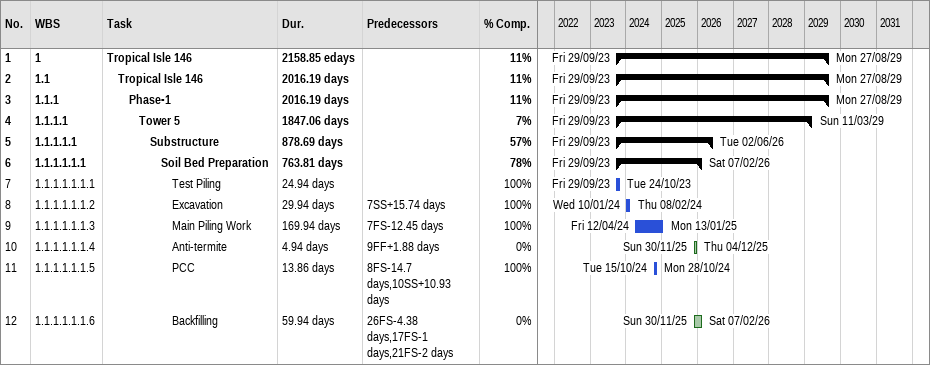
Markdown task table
| ID | WBS | Task | Duration | Start | Finish | Predecessors | % complete |
|---|---|---|---|---|---|---|---|
| 1 | 1 | **Tropical Isle 146** | 2158.85ed | 2023-09-29 | 2029-08-27 |  | 11 |
| 2 | 1.1 | **Tropical Isle 146** | 2016.19d | 2023-09-29 | 2029-08-27 |  | 11 |
| 3 | 1.1.1 | **Phase-1** | 2016.19d | 2023-09-29 | 2029-08-27 |  | 11 |
| 4 | 1.1.1.1 | **Tower 5** | 1847.06d | 2023-09-29 | 2029-03-11 |  | 7 |
| 5 | 1.1.1.1.1 | **Substructure** | 878.69d | 2023-09-29 | 2026-06-02 |  | 57 |
| 6 | 1.1.1.1.1.1 | **Soil Bed Preparation** | 763.81d | 2023-09-29 | 2026-02-07 |  | 78 |
| 7 | 1.1.1.1.1.1.1 | Test Piling | 24.94d | 2023-09-29 | 2023-10-24 |  | 100 |
| 8 | 1.1.1.1.1.1.2 | Excavation | 29.94d | 2024-01-10 | 2024-02-08 | 7SS+15.74d | 100 |
| 9 | 1.1.1.1.1.1.3 | Main Piling Work | 169.94d | 2024-04-12 | 2025-01-13 | 7FS-12.45d | 100 |
| 10 | 1.1.1.1.1.1.4 | Anti-termite | 4.94d | 2025-11-30 | 2025-12-04 | 9FF+1.88d | 0 |
| 11 | 1.1.1.1.1.1.5 | PCC | 13.86d | 2024-10-15 | 2024-10-28 | 8FS-14.7d, 10SS+10.93d | 100 |
| 12 | 1.1.1.1.1.1.6 | Backfilling | 59.94d | 2025-11-30 | 2026-02-07 | 26FS-4.38d, 17FS-1d, 21FS-2d | 0 |
